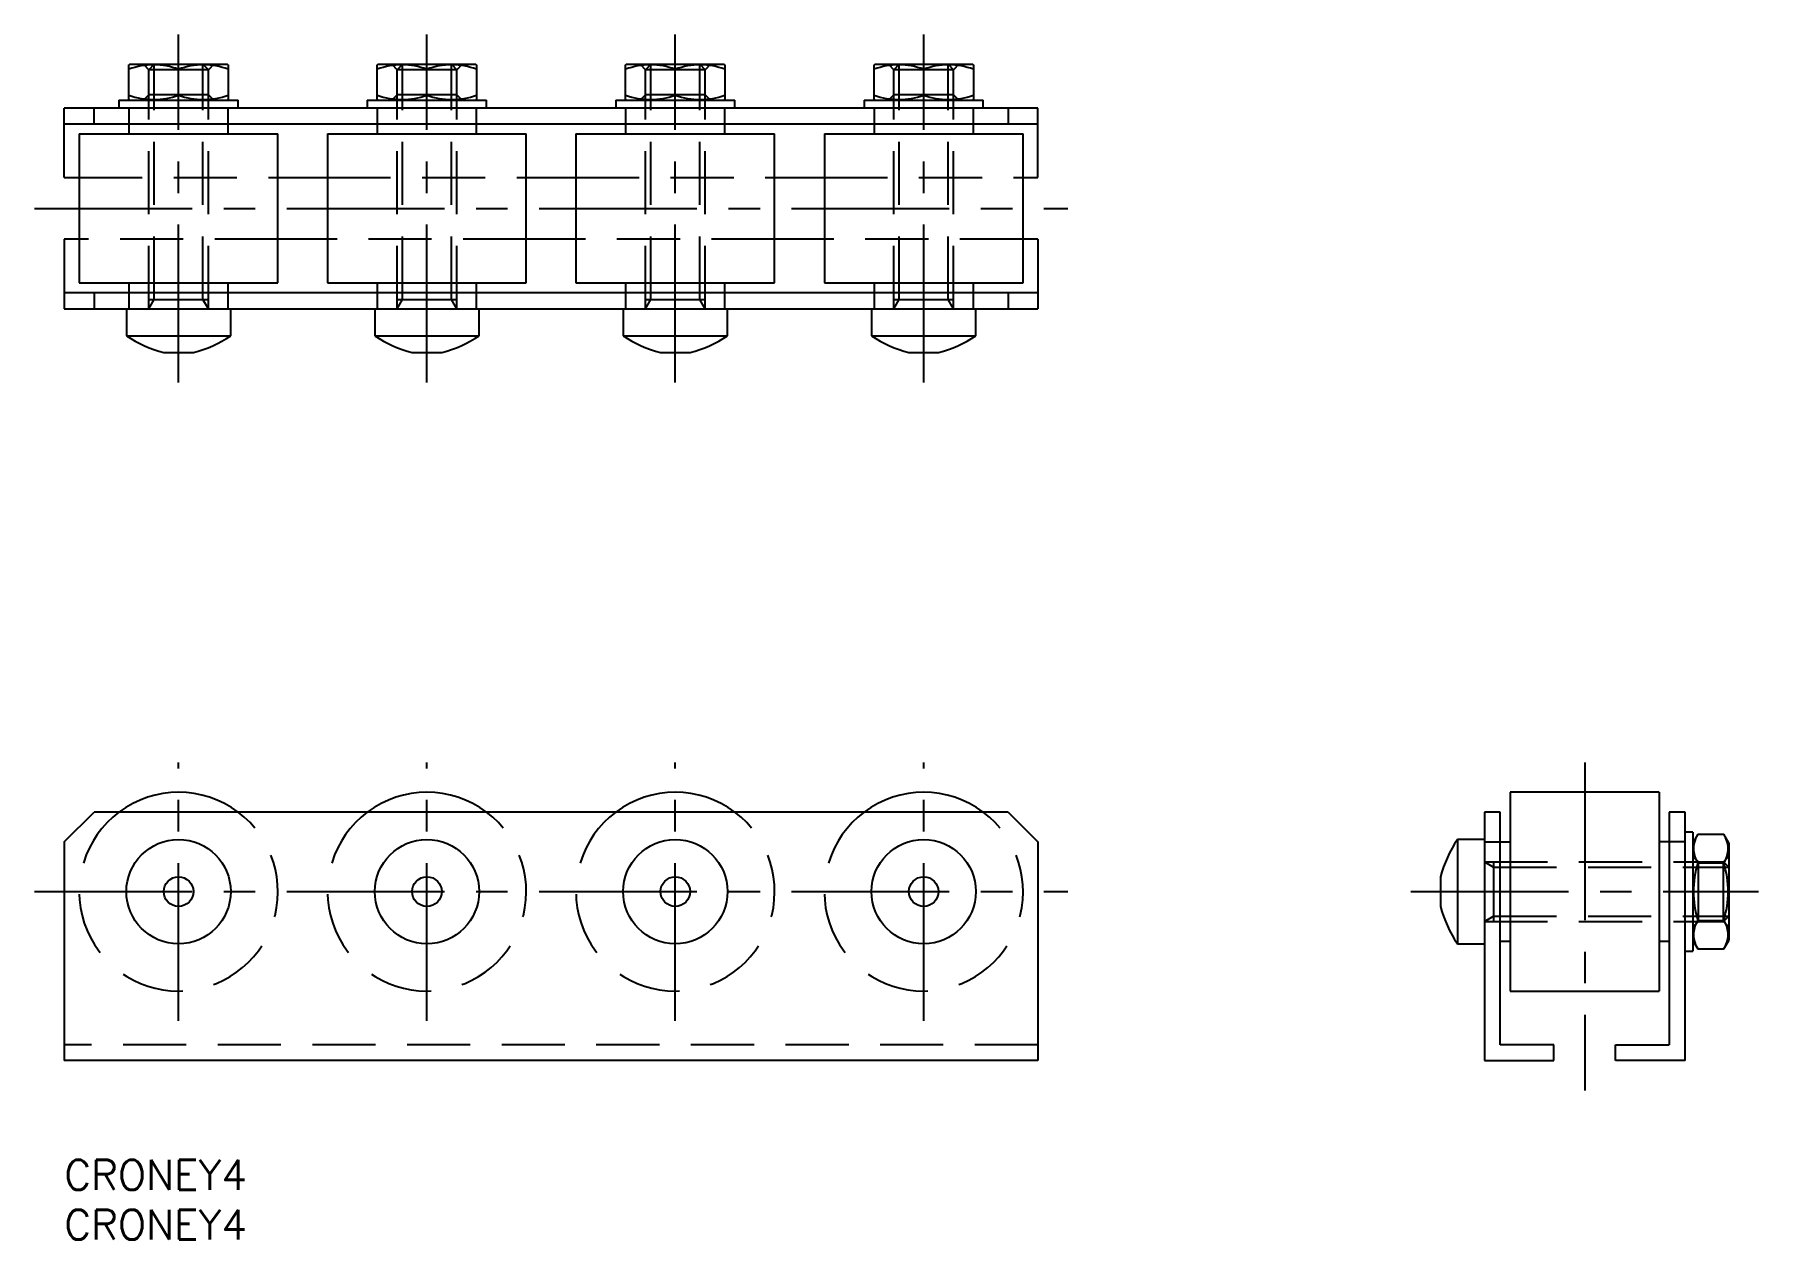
# Model space of a CAD drawing. Extents: x -3 to 171, y -8 to 113.
import ezdxf

# ---------------------------------------------------------------- set-up
doc = ezdxf.new("R2010")
doc.units = 0
doc.header["$LTSCALE"] = 0.5
doc.linetypes.add('CENTER', pattern=[50.8, 31.75, -6.35, 6.35, -6.35])
doc.linetypes.add('DASHED', pattern=[19.05, 12.7, -6.35])
for name, color, linetype in [('MSM_CENTER', 1, 'CENTER'), ('MSM_CONTINUOUS', 7, 'CONTINUOUS'), ('MSM_DASHED', 4, 'DASHED'), ('MSM_PART_NUMBER', 7, 'CONTINUOUS')]:
    doc.layers.add(name, color=color, linetype=linetype)
doc.styles.get("Standard").update_dxf_attribs({"font": 'txt.shx', "height": 3, "bigfont": 'bigfont.shx'})

# ---------------------------------------------------------------- blocks, each defined once
blk = doc.blocks.new('*U28')
at = {"layer": 'MSM_PART_NUMBER'}
blk.add_text('CRONEY4', height=3, dxfattribs=at).set_placement((0, -3))
blk = doc.blocks.new('*U29')
at = {"layer": 'MSM_PART_NUMBER'}
blk.add_text('CRONEY4', height=3, dxfattribs=at).set_placement((0, -8))

msp = doc.modelspace()

# ---------------------------------------------------------------- linework, layer by layer
at = {"layer": 'MSM_CENTER'}
for p, q in [((11.5, 78.24), (11.5, 113.24)), ((36.5, 78.24), (36.5, 113.24)), ((61.5, 78.24), (61.5, 113.24)), ((86.5, 78.24), (86.5, 113.24)), ((-3, 95.74), (101, 95.74)), ((11.5, 14), (11.5, 40)), ((36.5, 14), (36.5, 40)), ((61.5, 14), (61.5, 40)), ((86.5, 14), (86.5, 40)), ((153.03, 40), (153.03, 7)), ((-3, 27), (101, 27)), ((135.53, 27), (170.53, 27))]:
    msp.add_line(p, q, dxfattribs=at)
at = {"layer": 'MSM_CONTINUOUS'}
for p, q in [((6.6, 110.24), (6.5, 110.18)), ((6.5, 106.7), (6.5, 110.18)), ((6.6, 110.24), (16.4, 110.24)), ((11.5, 107.14), (11.5, 109.73)), ((16.5, 110.18), (16.4, 110.24)), ((16.5, 110.18), (16.5, 106.7)), ((31.6, 110.24), (31.5, 110.18)), ((31.5, 106.7), (31.5, 110.18)), ((31.6, 110.24), (41.4, 110.24)), ((36.5, 107.14), (36.5, 109.73)), ((41.5, 110.18), (41.4, 110.24)), ((41.5, 110.18), (41.5, 106.7)), ((56.6, 110.24), (56.5, 110.18)), ((56.5, 106.7), (56.5, 110.18)), ((56.6, 110.24), (66.4, 110.24)), ((61.5, 107.14), (61.5, 109.73)), ((66.5, 110.18), (66.4, 110.24)), ((66.5, 110.18), (66.5, 106.7)), ((81.6, 110.24), (81.5, 110.18)), ((81.5, 106.7), (81.5, 110.18)), ((81.6, 110.24), (91.4, 110.24)), ((86.5, 107.14), (86.5, 109.73)), ((91.5, 110.18), (91.4, 110.24)), ((91.5, 110.18), (91.5, 106.7)), ((5.5, 106.64), (5.5, 105.84)), ((5.5, 106.64), (17.5, 106.64)), ((6.5, 106.7), (6.6, 106.64)), ((16.4, 106.64), (16.5, 106.7)), ((17.5, 105.84), (17.5, 106.64)), ((30.5, 106.64), (30.5, 105.84)), ((30.5, 106.64), (42.5, 106.64)), ((31.5, 106.7), (31.6, 106.64)), ((41.4, 106.64), (41.5, 106.7)), ((42.5, 105.84), (42.5, 106.64)), ((55.5, 106.64), (55.5, 105.84)), ((55.5, 106.64), (67.5, 106.64)), ((56.5, 106.7), (56.6, 106.64)), ((66.4, 106.64), (66.5, 106.7)), ((67.5, 105.84), (67.5, 106.64)), ((80.5, 106.64), (80.5, 105.84)), ((80.5, 106.64), (92.5, 106.64)), ((81.5, 106.7), (81.6, 106.64)), ((91.4, 106.64), (91.5, 106.7)), ((92.5, 105.84), (92.5, 106.64)), ((0, 98.84), (0, 105.84)), ((98, 105.84), (0, 105.84)), ((0, 104.24), (98, 104.24)), ((3, 104.24), (3, 105.84)), ((6.5, 104.24), (6.5, 103.24)), ((16.5, 103.24), (16.5, 104.24)), ((31.5, 104.24), (31.5, 103.24)), ((41.5, 103.24), (41.5, 104.24)), ((56.5, 104.24), (56.5, 103.24)), ((66.5, 103.24), (66.5, 104.24)), ((81.5, 104.24), (81.5, 103.24)), ((91.5, 103.24), (91.5, 104.24)), ((95, 105.84), (95, 104.24)), ((98, 98.84), (98, 105.84)), ((1.5, 103.24), (1.5, 88.24)), ((1.5, 103.24), (21.5, 103.24)), ((21.5, 88.24), (21.5, 103.24)), ((26.5, 103.24), (26.5, 88.24)), ((26.5, 103.24), (46.5, 103.24)), ((46.5, 88.24), (46.5, 103.24)), ((51.5, 103.24), (51.5, 88.24)), ((51.5, 103.24), (71.5, 103.24)), ((71.5, 88.24), (71.5, 103.24)), ((76.5, 103.24), (76.5, 88.24)), ((76.5, 103.24), (96.5, 103.24)), ((96.5, 88.24), (96.5, 103.24)), ((0, 98.84), (1.5, 98.84)), ((21.5, 98.84), (26.5, 98.84)), ((46.5, 98.84), (51.5, 98.84)), ((71.5, 98.84), (76.5, 98.84)), ((96.5, 98.84), (98, 98.84)), ((0, 92.64), (0, 85.64)), ((1.5, 92.64), (0, 92.64)), ((26.5, 92.64), (21.5, 92.64)), ((51.5, 92.64), (46.5, 92.64)), ((76.5, 92.64), (71.5, 92.64)), ((98, 92.64), (96.5, 92.64)), ((98, 92.64), (98, 85.64)), ((98, 87.24), (0, 87.24)), ((1.5, 88.24), (21.5, 88.24)), ((3, 87.24), (3, 85.64)), ((6.5, 88.24), (6.5, 87.24)), ((16.5, 87.24), (16.5, 88.24)), ((26.5, 88.24), (46.5, 88.24)), ((31.5, 88.24), (31.5, 87.24)), ((41.5, 87.24), (41.5, 88.24)), ((51.5, 88.24), (71.5, 88.24)), ((56.5, 88.24), (56.5, 87.24)), ((66.5, 87.24), (66.5, 88.24)), ((76.5, 88.24), (96.5, 88.24)), ((81.5, 88.24), (81.5, 87.24)), ((91.5, 87.24), (91.5, 88.24)), ((95, 87.24), (95, 85.64)), ((0, 85.64), (98, 85.64)), ((6.25, 85.64), (6.25, 82.93)), ((16.75, 82.93), (16.75, 85.64)), ((31.25, 85.64), (31.25, 82.93)), ((41.75, 82.93), (41.75, 85.64)), ((56.25, 85.64), (56.25, 82.93)), ((66.75, 82.93), (66.75, 85.64)), ((81.25, 85.64), (81.25, 82.93)), ((91.75, 82.93), (91.75, 85.64)), ((6.25, 82.93), (16.75, 82.93)), ((31.25, 82.93), (41.75, 82.93)), ((56.25, 82.93), (66.75, 82.93)), ((81.25, 82.93), (91.75, 82.93)), ((10.01, 81.24), (12.99, 81.24)), ((35.01, 81.24), (37.99, 81.24)), ((60.01, 81.24), (62.99, 81.24)), ((85.01, 81.24), (87.99, 81.24)), ((145.53, 37), (145.53, 17)), ((160.53, 37), (145.53, 37)), ((160.53, 37), (160.53, 17)), ((0, 32), (3, 35)), ((95, 35), (3, 35)), ((95, 35), (98, 32)), ((144.53, 35), (142.93, 35)), ((142.93, 35), (142.93, 10)), ((144.53, 11.6), (144.53, 35)), ((161.53, 35), (161.53, 11.6)), ((163.13, 35), (161.53, 35)), ((163.13, 10), (163.13, 35)), ((163.93, 33), (163.13, 33)), ((163.93, 33), (163.93, 21)), ((0, 32), (0, 10)), ((98, 32), (98, 10)), ((140.22, 32.25), (140.22, 21.75)), ((142.93, 32.25), (140.22, 32.25)), ((142.93, 32), (145.53, 32)), ((163.13, 32), (160.53, 32)), ((164.43, 32.77), (163.93, 31.9)), ((164.43, 32.77), (167.02, 32.77)), ((167.53, 31.9), (167.02, 32.77)), ((167.53, 31.9), (167.53, 22.1)), ((164.43, 29.89), (167.02, 29.89)), ((138.53, 28.49), (138.53, 25.51)), ((164.43, 24.11), (167.02, 24.11)), ((140.22, 21.75), (142.93, 21.75)), ((144.53, 22), (145.53, 22)), ((160.53, 22), (161.53, 22)), ((163.13, 21), (163.93, 21)), ((163.93, 22.1), (164.43, 21.23)), ((164.43, 21.23), (167.02, 21.23)), ((167.02, 21.23), (167.53, 22.1)), ((145.53, 17), (160.53, 17)), ((149.93, 11.6), (144.53, 11.6)), ((149.93, 10), (149.93, 11.6)), ((156.13, 11.6), (161.53, 11.6)), ((156.13, 10), (156.13, 11.6)), ((98, 10), (0, 10)), ((142.93, 10), (149.93, 10)), ((163.13, 10), (156.13, 10))]:
    msp.add_line(p, q, dxfattribs=at)
for centre, radius in [((11.5, 27), 5.25), ((36.5, 27), 5.25), ((61.5, 27), 5.25), ((86.5, 27), 5.25), ((11.5, 27), 1.49), ((36.5, 27), 1.49), ((61.5, 27), 1.49), ((86.5, 27), 1.49)]:
    msp.add_circle(centre, radius, dxfattribs=at)
for centre, radius, start, end in [((9, 102.81), 7.37, 70.1592, 109.8408), ((14, 102.81), 7.37, 70.1592, 109.8408), ((34, 102.81), 7.37, 70.1592, 109.8408), ((39, 102.81), 7.37, 70.1592, 109.8408), ((59, 102.81), 7.37, 70.1592, 109.8408), ((64, 102.81), 7.37, 70.1592, 109.8408), ((84, 102.81), 7.37, 70.1592, 109.8408), ((89, 102.81), 7.37, 70.1592, 109.8408), ((9, 114.07), 7.37, 250.1592, 289.8408), ((14, 114.07), 7.37, 250.1592, 289.8408), ((34, 114.07), 7.37, 250.1592, 289.8408), ((39, 114.07), 7.37, 250.1592, 289.8408), ((59, 114.07), 7.37, 250.1592, 289.8408), ((64, 114.07), 7.37, 250.1592, 289.8408), ((84, 114.07), 7.37, 250.1592, 289.8408), ((89, 114.07), 7.37, 250.1592, 289.8408), ((13.04, 92.97), 12.12, 235.9445, 255.5214), ((9.96, 92.97), 12.12, 284.4786, 304.0555), ((38.04, 92.97), 12.12, 235.9445, 255.5214), ((34.96, 92.97), 12.12, 284.4786, 304.0555), ((63.04, 92.97), 12.12, 235.9445, 255.5214), ((59.96, 92.97), 12.12, 284.4786, 304.0555), ((88.04, 92.97), 12.12, 235.9445, 255.5214), ((84.96, 92.97), 12.12, 284.4786, 304.0555), ((11.5, 27), 10, 53.1301, 126.8699), ((36.5, 27), 10, 53.1301, 126.8699), ((61.5, 27), 10, 53.1301, 126.8699), ((86.5, 27), 10, 53.1301, 126.8699), ((150.26, 25.46), 12.12, 145.9445, 165.5214), ((166.54, 31.33), 2.56, 154.3574, 214.3573), ((164.91, 31.33), 2.56, 325.6427, 25.6426), ((173.59, 27), 9.61, 162.5124, 197.4876), ((157.86, 27), 9.61, 342.5124, 17.4876), ((150.26, 28.54), 12.12, 194.4786, 214.0555), ((166.54, 22.67), 2.56, 145.6427, 205.6426), ((164.91, 22.67), 2.56, 334.3574, 34.3573)]:
    msp.add_arc(centre, radius, start, end, dxfattribs=at)
at = {"layer": 'MSM_DASHED'}
for p, q in [((7.96, 110.24), (8.5, 109.7)), ((9.04, 110.24), (8.5, 109.7)), ((14.5, 109.7), (8.5, 109.7)), ((8.5, 85.64), (8.5, 109.7)), ((9.04, 86.58), (9.04, 110.24)), ((13.96, 110.24), (14.5, 109.7)), ((13.96, 86.58), (13.96, 110.24)), ((15.04, 110.24), (14.5, 109.7)), ((14.5, 85.64), (14.5, 109.7)), ((32.96, 110.24), (33.5, 109.7)), ((34.04, 110.24), (33.5, 109.7)), ((39.5, 109.7), (33.5, 109.7)), ((33.5, 85.64), (33.5, 109.7)), ((34.04, 86.58), (34.04, 110.24)), ((38.96, 110.24), (39.5, 109.7)), ((38.96, 86.58), (38.96, 110.24)), ((40.04, 110.24), (39.5, 109.7)), ((39.5, 85.64), (39.5, 109.7)), ((57.96, 110.24), (58.5, 109.7)), ((59.04, 110.24), (58.5, 109.7)), ((64.5, 109.7), (58.5, 109.7)), ((58.5, 85.64), (58.5, 109.7)), ((59.04, 86.58), (59.04, 110.24)), ((63.96, 110.24), (64.5, 109.7)), ((63.96, 86.58), (63.96, 110.24)), ((65.04, 110.24), (64.5, 109.7)), ((64.5, 85.64), (64.5, 109.7)), ((82.96, 110.24), (83.5, 109.7)), ((84.04, 110.24), (83.5, 109.7)), ((89.5, 109.7), (83.5, 109.7)), ((83.5, 85.64), (83.5, 109.7)), ((84.04, 86.58), (84.04, 110.24)), ((88.96, 110.24), (89.5, 109.7)), ((88.96, 86.58), (88.96, 110.24)), ((90.04, 110.24), (89.5, 109.7)), ((89.5, 85.64), (89.5, 109.7)), ((7.96, 106.64), (8.5, 107.18)), ((14.5, 107.18), (8.5, 107.18)), ((15.04, 106.64), (14.5, 107.18)), ((32.96, 106.64), (33.5, 107.18)), ((39.5, 107.18), (33.5, 107.18)), ((40.04, 106.64), (39.5, 107.18)), ((57.96, 106.64), (58.5, 107.18)), ((64.5, 107.18), (58.5, 107.18)), ((65.04, 106.64), (64.5, 107.18)), ((82.96, 106.64), (83.5, 107.18)), ((89.5, 107.18), (83.5, 107.18)), ((90.04, 106.64), (89.5, 107.18)), ((6.5, 105.84), (6.5, 104.24)), ((16.5, 104.24), (16.5, 105.84)), ((31.5, 105.84), (31.5, 104.24)), ((41.5, 104.24), (41.5, 105.84)), ((56.5, 105.84), (56.5, 104.24)), ((66.5, 104.24), (66.5, 105.84)), ((81.5, 105.84), (81.5, 104.24)), ((91.5, 104.24), (91.5, 105.84)), ((1.5, 98.84), (21.5, 98.84)), ((26.5, 98.84), (46.5, 98.84)), ((51.5, 98.84), (71.5, 98.84)), ((76.5, 98.84), (96.5, 98.84)), ((21.5, 92.64), (1.5, 92.64)), ((46.5, 92.64), (26.5, 92.64)), ((71.5, 92.64), (51.5, 92.64)), ((96.5, 92.64), (76.5, 92.64)), ((6.5, 87.24), (6.5, 85.64)), ((16.5, 85.64), (16.5, 87.24)), ((31.5, 87.24), (31.5, 85.64)), ((41.5, 85.64), (41.5, 87.24)), ((56.5, 87.24), (56.5, 85.64)), ((66.5, 85.64), (66.5, 87.24)), ((81.5, 87.24), (81.5, 85.64)), ((91.5, 85.64), (91.5, 87.24)), ((8.5, 86.58), (14.5, 86.58)), ((8.5, 85.64), (9.04, 86.58)), ((14.5, 85.64), (13.96, 86.58)), ((33.5, 86.58), (39.5, 86.58)), ((33.5, 85.64), (34.04, 86.58)), ((39.5, 85.64), (38.96, 86.58)), ((58.5, 86.58), (64.5, 86.58)), ((58.5, 85.64), (59.04, 86.58)), ((64.5, 85.64), (63.96, 86.58)), ((83.5, 86.58), (89.5, 86.58)), ((83.5, 85.64), (84.04, 86.58)), ((89.5, 85.64), (88.96, 86.58)), ((142.93, 30), (166.99, 30)), ((142.93, 30), (143.86, 29.46)), ((143.86, 30), (143.86, 24)), ((163.93, 30.54), (164.47, 30)), ((164.47, 24), (164.47, 30)), ((167.53, 30.54), (166.99, 30)), ((166.99, 24), (166.99, 30)), ((167.53, 29.46), (166.99, 30)), ((143.86, 29.46), (167.53, 29.46)), ((142.93, 24), (143.86, 24.54)), ((143.86, 24.54), (167.53, 24.54)), ((167.53, 24.54), (166.99, 24)), ((142.93, 24), (166.99, 24)), ((163.93, 23.46), (164.47, 24)), ((167.53, 23.46), (166.99, 24)), ((98, 11.6), (0, 11.6))]:
    msp.add_line(p, q, dxfattribs=at)
for centre in [(11.5, 27), (36.5, 27), (61.5, 27), (86.5, 27)]:
    msp.add_arc(centre, 10, 126.8699, 53.1301, dxfattribs=at)

# ---------------------------------------------------------------- block references
at = {"layer": 'MSM_CONTINUOUS'}
for name in ['*U28', '*U29']:
    msp.add_blockref(name, (0, 0), dxfattribs=at)

doc.saveas('drawing.dxf')
